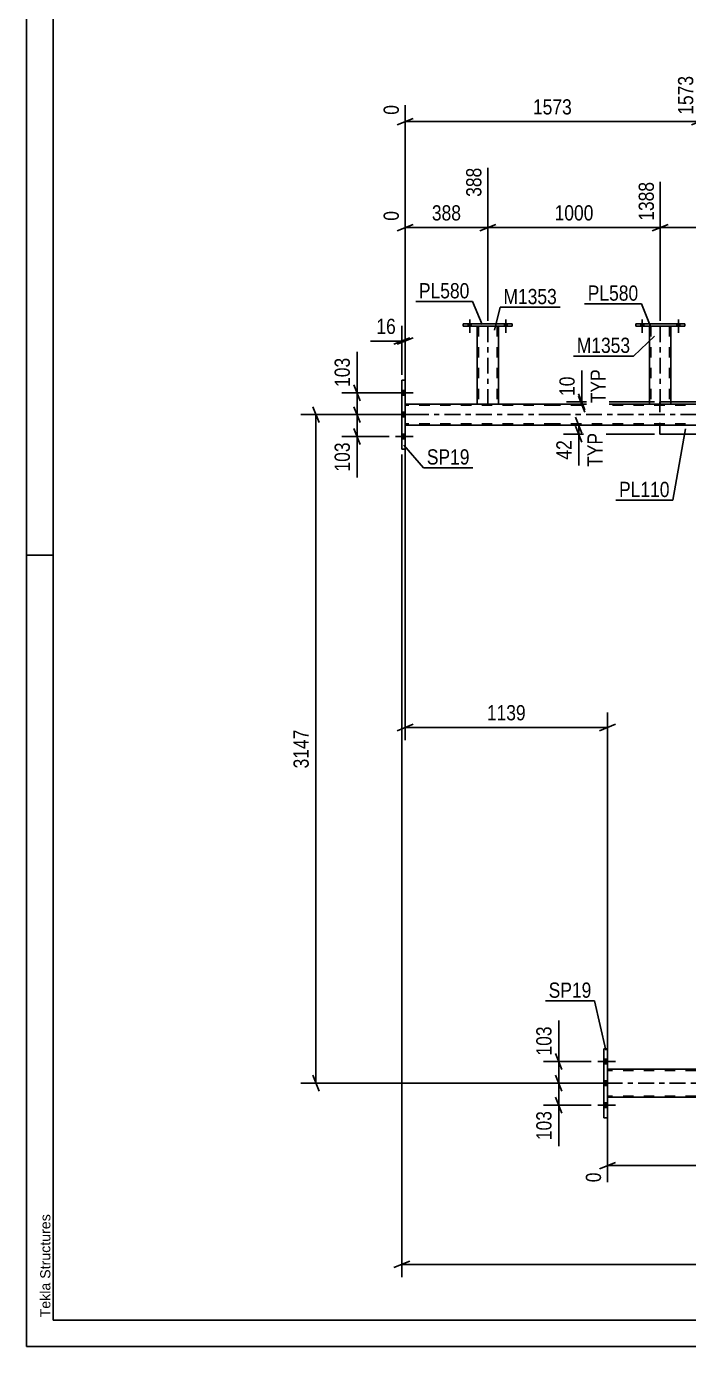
# Model space of a CAD drawing. Header units: millimetres. Extents: x -777 to 412, y -850 to -9.
# Drawn here: x -776.9 to -652.4, y -850.5 to -602 of the extents above; entities that cross this region are included whole.
import ezdxf

# ---------------------------------------------------------------- set-up
doc = ezdxf.new("R2010")
doc.units = ezdxf.units.MM
doc.linetypes.add('DXK_LINE_DOT2', pattern=[3.9198, 1.9599, -1.9599])
doc.linetypes.add('DXK_LINE_DOT3', pattern=[5.9187, 2.979, -0.9799, 0.9799, -0.9799])
doc.styles.add('Arial', font='ARIAL.TTF', dxfattribs={"height": 0.2})
doc.styles.add('Arial Narrow', font='ARIALN.TTF', dxfattribs={"height": 0.2})

# ---------------------------------------------------------------- blocks, each defined once
blk = doc.blocks.new('Unknown-570390744-1132')
at = {"color": 5, "linetype": 'Continuous'}
for p, q in [((-776.91, -9.5), (-776.91, -850.5)), ((-771.91, -14.5), (-771.91, -845.5)), ((-771.91, -701.5), (-776.91, -701.5)), ((-771.91, -845.5), (407.09, -845.5)), ((-776.91, -850.5), (412.09, -850.5))]:
    blk.add_line(p, q, dxfattribs=at)
at = {"color": 174, "linetype": 'Continuous', "style": 'Arial'}
blk.add_text('Tekla Structures', height=1.9102, rotation=90, dxfattribs=at).set_placement((-772.41, -845))
blk = doc.blocks.new('Part-570390744-8215 - 7739')
at = {"color": 7, "linetype": 'DXK_LINE_DOT2'}
for p, q in [((-657.78, -672.67), (-657.78, -677.07)), ((-655.69, -672.67), (-657.78, -672.67)), ((-639.27, -673.07), (-639.27, -677.07)), ((-645.42, -678.75), (-649.68, -678.75))]:
    blk.add_line(p, q, dxfattribs=at)
at = {"color": 2, "linetype": 'Continuous'}
for p, q in [((-639.27, -672.67), (-655.69, -672.67)), ((-639.27, -672.67), (-639.27, -673.07)), ((-657.78, -677.07), (-657.78, -678.75)), ((-639.27, -677.07), (-639.27, -678.75)), ((-649.68, -678.75), (-657.78, -678.75)), ((-639.27, -678.75), (-645.42, -678.75))]:
    blk.add_line(p, q, dxfattribs=at)
blk = doc.blocks.new('Bolt-570390744-7762 - 7739')
at = {"linetype": 'Continuous'}
for points in [[(-660.81, -657.95), (-661.37, -657.95), (-661.37, -658.43), (-660.81, -658.43)], [(-660.81, -657.95), (-661.37, -657.95), (-661.37, -658.43), (-660.81, -658.43)], [(-654.01, -657.95), (-654.57, -657.95), (-654.57, -658.43), (-654.01, -658.43)], [(-654.01, -657.95), (-654.57, -657.95), (-654.57, -658.43), (-654.01, -658.43)]]:
    blk.add_hatch(color=1, dxfattribs=at).paths.add_polyline_path(points)
at = {"color": 1, "linetype": 'Continuous'}
for p, q in [((-661.37, -657.95), (-661.37, -658.43)), ((-661.37, -657.95), (-661.37, -658.43)), ((-661.09, -657.15), (-661.09, -659.67)), ((-661.09, -657.15), (-661.09, -659.67)), ((-660.81, -657.95), (-660.81, -658.43)), ((-660.81, -657.95), (-660.81, -658.43)), ((-654.57, -657.95), (-654.57, -658.43)), ((-654.57, -657.95), (-654.57, -658.43)), ((-654.29, -657.15), (-654.29, -659.67)), ((-654.29, -657.15), (-654.29, -659.67)), ((-654.01, -657.95), (-654.01, -658.43)), ((-654.01, -657.95), (-654.01, -658.43))]:
    blk.add_line(p, q, dxfattribs=at)
blk = doc.blocks.new('Part-570390744-8175 - 7739')
at = {"color": 2, "linetype": 'Continuous'}
for p, q in [((-668.28, -807.43), (-668.28, -794.43)), ((-668.28, -794.43), (-667.64, -794.43)), ((-667.64, -807.43), (-667.64, -794.43)), ((-668.28, -807.43), (-667.64, -807.43))]:
    blk.add_line(p, q, dxfattribs=at)
blk = doc.blocks.new('Part-570390744-7846 - 7739')
at = {"color": 2, "linetype": 'Continuous'}
for p, q in [((-694.74, -657.95), (-694.74, -658.43)), ((-685.54, -657.95), (-694.74, -657.95)), ((-694.74, -658.43), (-685.54, -658.43)), ((-685.54, -657.95), (-685.54, -658.43))]:
    blk.add_line(p, q, dxfattribs=at)
blk = doc.blocks.new('Bolt-570390744-7787 - 7739')
at = {"linetype": 'Continuous'}
for points in [[(-693.26, -657.95), (-693.82, -657.95), (-693.82, -658.43), (-693.26, -658.43)], [(-693.26, -657.95), (-693.82, -657.95), (-693.82, -658.43), (-693.26, -658.43)], [(-686.46, -657.95), (-687.02, -657.95), (-687.02, -658.43), (-686.46, -658.43)], [(-686.46, -657.95), (-687.02, -657.95), (-687.02, -658.43), (-686.46, -658.43)]]:
    blk.add_hatch(color=1, dxfattribs=at).paths.add_polyline_path(points)
at = {"color": 1, "linetype": 'Continuous'}
for p, q in [((-693.82, -657.95), (-693.82, -658.43)), ((-693.82, -657.95), (-693.82, -658.43)), ((-693.54, -657.15), (-693.54, -659.67)), ((-693.54, -657.15), (-693.54, -659.67)), ((-693.26, -657.95), (-693.26, -658.43)), ((-693.26, -657.95), (-693.26, -658.43)), ((-687.02, -657.95), (-687.02, -658.43)), ((-687.02, -657.95), (-687.02, -658.43)), ((-686.74, -657.15), (-686.74, -659.67)), ((-686.74, -657.15), (-686.74, -659.67)), ((-686.46, -657.95), (-686.46, -658.43)), ((-686.46, -657.95), (-686.46, -658.43))]:
    blk.add_line(p, q, dxfattribs=at)
blk = doc.blocks.new('Part-570390744-7798 - 7739')
at = {"color": 2, "linetype": 'Continuous'}
for p, q in [((-55.16, -798.29), (-667.64, -798.29)), ((-55.16, -803.57), (-667.64, -803.57))]:
    blk.add_line(p, q, dxfattribs=at)
at = {"color": 7, "linetype": 'DXK_LINE_DOT2'}
for p, q in [((-667.64, -798.29), (-667.64, -803.57)), ((-55.16, -798.53), (-667.64, -798.53)), ((-55.16, -803.33), (-667.64, -803.33))]:
    blk.add_line(p, q, dxfattribs=at)
at = {"color": 7, "linetype": 'DXK_LINE_DOT3'}
blk.add_line((-55.16, -800.93), (-667.64, -800.93), dxfattribs=at)
blk = doc.blocks.new('Part-570390744-7841 - 7739')
at = {"color": 2, "linetype": 'Continuous'}
for p, q in [((-692.14, -658.43), (-692.14, -673.07)), ((-688.14, -673.07), (-688.14, -658.43)), ((-688.62, -673.08), (-692.14, -673.08)), ((-688.18, -673.08), (-688.62, -673.08)), ((-688.14, -673.08), (-688.18, -673.08))]:
    blk.add_line(p, q, dxfattribs=at)
at = {"color": 7, "linetype": 'DXK_LINE_DOT2'}
for p, q in [((-688.14, -658.43), (-692.14, -658.43)), ((-691.9, -658.43), (-691.9, -673.08)), ((-688.38, -658.43), (-688.38, -673.08)), ((-692.14, -673.07), (-692.14, -673.08)), ((-692.14, -673.08), (-692.14, -673.08)), ((-692.14, -673.08), (-692.14, -673.08)), ((-691.9, -673.08), (-691.88, -673.08)), ((-688.62, -673.08), (-688.28, -673.08)), ((-688.14, -673.07), (-688.14, -673.08)), ((-688.14, -673.08), (-688.14, -673.07)), ((-688.14, -673.08), (-688.14, -673.08)), ((-688.14, -673.08), (-688.14, -673.08))]:
    blk.add_line(p, q, dxfattribs=at)
at = {"color": 7, "linetype": 'DXK_LINE_DOT3'}
blk.add_line((-690.14, -658.43), (-690.14, -673.08), dxfattribs=at)
blk = doc.blocks.new('Part-570390744-7859 - 7739')
at = {"color": 2, "linetype": 'Continuous'}
for p, q in [((-692.14, -673.07), (-705.67, -673.07)), ((-677.54, -673.07), (-688.14, -673.07)), ((-659.69, -673.07), (-677.44, -673.07)), ((-619.69, -673.07), (-655.69, -673.07)), ((-677.54, -677.07), (-705.67, -677.07)), ((-650.29, -677.07), (-677.44, -677.07))]:
    blk.add_line(p, q, dxfattribs=at)
at = {"color": 7, "linetype": 'DXK_LINE_DOT2'}
for p, q in [((-705.67, -673.07), (-705.67, -677.07)), ((-677.54, -673.31), (-705.67, -673.31)), ((-688.14, -673.07), (-692.14, -673.07)), ((-64.96, -673.31), (-677.44, -673.31)), ((-655.69, -673.07), (-659.69, -673.07)), ((-677.54, -676.83), (-705.67, -676.83)), ((-64.96, -676.83), (-677.44, -676.83))]:
    blk.add_line(p, q, dxfattribs=at)
at = {"color": 7, "linetype": 'DXK_LINE_DOT3'}
for p, q in [((-677.54, -675.07), (-705.67, -675.07)), ((-64.96, -675.07), (-677.44, -675.07))]:
    blk.add_line(p, q, dxfattribs=at)
blk = doc.blocks.new('Bolt-570390744-7882 - 7739')
at = {"linetype": 'Continuous'}
for points in [[(-706.31, -670.53), (-706.31, -671.41), (-705.67, -671.41), (-705.67, -670.53)], [(-706.31, -670.53), (-706.31, -671.41), (-705.67, -671.41), (-705.67, -670.53)], [(-706.31, -670.53), (-706.31, -671.41), (-705.67, -671.41), (-705.67, -670.53)], [(-706.31, -674.63), (-706.31, -675.51), (-705.67, -675.51), (-705.67, -674.63)], [(-706.31, -674.63), (-706.31, -675.51), (-705.67, -675.51), (-705.67, -674.63)], [(-706.31, -678.73), (-706.31, -679.61), (-705.67, -679.61), (-705.67, -678.73)], [(-706.31, -678.73), (-706.31, -679.61), (-705.67, -679.61), (-705.67, -678.73)], [(-706.31, -678.73), (-706.31, -679.61), (-705.67, -679.61), (-705.67, -678.73)]]:
    blk.add_hatch(color=1, dxfattribs=at).paths.add_polyline_path(points)
at = {"color": 1, "linetype": 'Continuous'}
for p, q in [((-706.31, -670.53), (-705.67, -670.53)), ((-706.31, -670.53), (-705.67, -670.53)), ((-706.31, -670.53), (-705.67, -670.53)), ((-707.47, -670.97), (-704.15, -670.97)), ((-707.47, -670.97), (-704.15, -670.97)), ((-707.47, -670.97), (-704.15, -670.97)), ((-706.31, -671.41), (-705.67, -671.41)), ((-706.31, -671.41), (-705.67, -671.41)), ((-706.31, -671.41), (-705.67, -671.41)), ((-707.47, -675.07), (-704.15, -675.07)), ((-707.47, -675.07), (-704.15, -675.07)), ((-706.31, -674.63), (-705.67, -674.63)), ((-706.31, -674.63), (-705.67, -674.63)), ((-706.31, -675.51), (-705.67, -675.51)), ((-706.31, -675.51), (-705.67, -675.51)), ((-707.47, -679.17), (-704.15, -679.17)), ((-707.47, -679.17), (-704.15, -679.17)), ((-707.47, -679.17), (-704.15, -679.17)), ((-706.31, -678.73), (-705.67, -678.73)), ((-706.31, -678.73), (-705.67, -678.73)), ((-706.31, -678.73), (-705.67, -678.73)), ((-706.31, -679.61), (-705.67, -679.61)), ((-706.31, -679.61), (-705.67, -679.61)), ((-706.31, -679.61), (-705.67, -679.61))]:
    blk.add_line(p, q, dxfattribs=at)
blk = doc.blocks.new('Part-570390744-8079 - 7739')
at = {"color": 2, "linetype": 'Continuous'}
for p, q in [((-662.29, -657.95), (-662.29, -658.43)), ((-653.09, -657.95), (-662.29, -657.95)), ((-662.29, -658.43), (-653.09, -658.43)), ((-653.09, -657.95), (-653.09, -658.43))]:
    blk.add_line(p, q, dxfattribs=at)
blk = doc.blocks.new('Part-570390744-8085 - 7739')
at = {"color": 2, "linetype": 'Continuous'}
for p, q in [((-659.69, -658.43), (-659.69, -673.07)), ((-655.69, -673.07), (-655.69, -658.43)), ((-656.17, -673.08), (-659.68, -673.08)), ((-655.72, -673.08), (-656.17, -673.08)), ((-655.69, -673.08), (-655.72, -673.08))]:
    blk.add_line(p, q, dxfattribs=at)
at = {"color": 7, "linetype": 'DXK_LINE_DOT2'}
for p, q in [((-655.69, -658.43), (-659.69, -658.43)), ((-659.45, -658.43), (-659.45, -673.08)), ((-655.93, -658.43), (-655.93, -673.08)), ((-659.69, -673.07), (-659.69, -673.08)), ((-659.68, -673.08), (-659.69, -673.08)), ((-659.69, -673.08), (-659.68, -673.08)), ((-659.45, -673.08), (-659.43, -673.08)), ((-659.43, -673.08), (-659.39, -673.08)), ((-659.39, -673.08), (-659.37, -673.08)), ((-656.17, -673.08), (-655.83, -673.08)), ((-655.69, -673.07), (-655.69, -673.08)), ((-655.69, -673.08), (-655.69, -673.07)), ((-655.69, -673.08), (-655.69, -673.08)), ((-655.69, -673.08), (-655.69, -673.08))]:
    blk.add_line(p, q, dxfattribs=at)
at = {"color": 7, "linetype": 'DXK_LINE_DOT3'}
blk.add_line((-657.69, -658.43), (-657.69, -673.08), dxfattribs=at)
blk = doc.blocks.new('Part-570390744-8120 - 7739')
at = {"color": 2, "linetype": 'Continuous'}
for p, q in [((-706.31, -668.57), (-706.31, -681.57)), ((-705.67, -668.57), (-706.31, -668.57)), ((-705.67, -681.57), (-705.67, -668.57)), ((-706.31, -681.57), (-705.67, -681.57))]:
    blk.add_line(p, q, dxfattribs=at)
blk = doc.blocks.new('Bolt-570390744-8308 - 7739')
at = {"linetype": 'Continuous'}
for points in [[(-668.28, -796.39), (-668.28, -797.27), (-667.64, -797.27), (-667.64, -796.39)], [(-668.28, -796.39), (-668.28, -797.27), (-667.64, -797.27), (-667.64, -796.39)], [(-668.28, -796.39), (-668.28, -797.27), (-667.64, -797.27), (-667.64, -796.39)], [(-668.28, -800.49), (-668.28, -801.37), (-667.64, -801.37), (-667.64, -800.49)], [(-668.28, -800.49), (-668.28, -801.37), (-667.64, -801.37), (-667.64, -800.49)], [(-668.28, -804.59), (-668.28, -805.47), (-667.64, -805.47), (-667.64, -804.59)], [(-668.28, -804.59), (-668.28, -805.47), (-667.64, -805.47), (-667.64, -804.59)], [(-668.28, -804.59), (-668.28, -805.47), (-667.64, -805.47), (-667.64, -804.59)]]:
    blk.add_hatch(color=1, dxfattribs=at).paths.add_polyline_path(points)
at = {"color": 1, "linetype": 'Continuous'}
for p, q in [((-669.44, -796.83), (-666.12, -796.83)), ((-669.44, -796.83), (-666.12, -796.83)), ((-669.44, -796.83), (-666.12, -796.83)), ((-668.28, -796.39), (-667.64, -796.39)), ((-668.28, -796.39), (-667.64, -796.39)), ((-668.28, -796.39), (-667.64, -796.39)), ((-668.28, -797.27), (-667.64, -797.27)), ((-668.28, -797.27), (-667.64, -797.27)), ((-668.28, -797.27), (-667.64, -797.27)), ((-669.44, -800.93), (-666.12, -800.93)), ((-669.44, -800.93), (-666.12, -800.93)), ((-668.28, -800.49), (-667.64, -800.49)), ((-668.28, -800.49), (-667.64, -800.49)), ((-668.28, -801.37), (-667.64, -801.37)), ((-668.28, -801.37), (-667.64, -801.37)), ((-669.44, -805.03), (-666.12, -805.03)), ((-669.44, -805.03), (-666.12, -805.03)), ((-669.44, -805.03), (-666.12, -805.03)), ((-668.28, -804.59), (-667.64, -804.59)), ((-668.28, -804.59), (-667.64, -804.59)), ((-668.28, -804.59), (-667.64, -804.59)), ((-668.28, -805.47), (-667.64, -805.47)), ((-668.28, -805.47), (-667.64, -805.47)), ((-668.28, -805.47), (-667.64, -805.47))]:
    blk.add_line(p, q, dxfattribs=at)
blk = doc.blocks.new('StraightDimension-570390744-60971 - 7739')
at = {"color": 7, "linetype": 'Continuous'}
for p, q in [((-706.31, -682.57), (-706.31, -837.43)), ((-704.81, -834.43), (-707.81, -835.63)), ((-706.31, -835.03), (-45.9, -835.03))]:
    blk.add_line(p, q, dxfattribs=at)
blk = doc.blocks.new('StraightDimension-570390744-9274 - 7739')
at = {"color": 7, "linetype": 'Continuous'}
for p, q in [((-677.4, -799.43), (-676.2, -802.43)), ((-669.28, -800.93), (-679.65, -800.93)), ((-676.8, -805.03), (-676.8, -800.93)), ((-670.68, -805.03), (-679.65, -805.03)), ((-676.2, -806.53), (-677.4, -803.53))]:
    blk.add_line(p, q, dxfattribs=at)
at = {"color": 0}
blk.add_wipeout([(-677.55, -805.56), (-681.75, -805.56), (-681.75, -812.24), (-677.55, -812.24)], dxfattribs=at)
at = {"color": 7, "linetype": 'Continuous'}
blk.add_line((-676.8, -805.03), (-676.8, -812.77), dxfattribs=at)
blk.add_line((-676.8, -805.03), (-676.8, -812.77), dxfattribs=at)
at = {"color": 3, "style": 'Arial Narrow'}
blk.add_text('103', height=2.863, rotation=90.0002, dxfattribs=at).set_placement((-678.15, -811.64))
blk = doc.blocks.new('StraightDimension-570390744-61211 - 7739')
at = {"color": 7, "linetype": 'Continuous'}
for p, q in [((-606.17, -799.29), (-606.17, -825.05)), ((-667.64, -804.57), (-667.64, -819.56)), ((-666.14, -815.83), (-669.14, -817.03)), ((-667.64, -816.43), (-606.17, -816.43)), ((-607.67, -817.03), (-604.67, -815.83))]:
    blk.add_line(p, q, dxfattribs=at)
at = {"color": 0}
blk.add_wipeout([(-632.65, -815.68), (-632.65, -811.48), (-641.16, -811.48), (-641.16, -815.68)], dxfattribs=at)
at = {"color": 0, "linetype": 'Continuous'}
for points in [[(-668.24, -817.13), (-672.44, -817.13), (-672.44, -820.16), (-668.24, -820.16)], [(-606.77, -817.13), (-610.97, -817.13), (-610.97, -825.65), (-606.77, -825.65)]]:
    blk.add_wipeout(points, dxfattribs=at)
at = {"color": 3, "style": 'Arial Narrow'}
blk.add_text('1537', height=2.863, dxfattribs=at).set_placement((-640.56, -815.08))
at = {"color": 3, "linetype": 'Continuous', "style": 'Arial Narrow'}
for s, height, p in [('0', 2.86, (-668.84, -819.56)), ('1537', 2.863, (-607.37, -825.05))]:
    blk.add_text(s, height=height, rotation=90.0002, dxfattribs=at).set_placement(p)
blk = doc.blocks.new('StraightDimension-570390744-48655 - 7739')
at = {"color": 7, "linetype": 'Continuous'}
for p, q in [((-657.69, -657.43), (-657.69, -631.26)), ((-617.69, -657.43), (-617.69, -631.26)), ((-656.19, -639.27), (-659.19, -640.47)), ((-657.69, -639.87), (-617.69, -639.87)), ((-619.19, -640.47), (-616.19, -639.27))]:
    blk.add_line(p, q, dxfattribs=at)
at = {"color": 0, "linetype": 'Continuous'}
blk.add_wipeout([(-618.29, -630.66), (-622.49, -630.66), (-622.49, -639.17), (-618.29, -639.17)], dxfattribs=at)
at = {"color": 0}
blk.add_wipeout([(-633.43, -639.12), (-633.43, -634.92), (-641.94, -634.92), (-641.94, -639.12)], dxfattribs=at)
at = {"color": 3, "linetype": 'Continuous', "style": 'Arial Narrow'}
blk.add_text('2388', height=2.863, rotation=90.0002, dxfattribs=at).set_placement((-618.89, -638.57))
at = {"color": 3, "style": 'Arial Narrow'}
blk.add_text('1000', height=2.863, dxfattribs=at).set_placement((-641.34, -638.52))
blk = doc.blocks.new('StraightDimension-570390744-8591 - 7739')
at = {"color": 7, "linetype": 'Continuous'}
for p, q in [((-707.31, -675.07), (-725.32, -675.07)), ((-721.87, -676.57), (-723.07, -673.57)), ((-722.47, -800.93), (-722.47, -675.07)), ((-723.07, -799.43), (-721.87, -802.43)), ((-669.28, -800.93), (-725.32, -800.93))]:
    blk.add_line(p, q, dxfattribs=at)
at = {"color": 0}
blk.add_wipeout([(-723.22, -733.75), (-727.42, -733.75), (-727.42, -742.26), (-723.22, -742.26)], dxfattribs=at)
at = {"color": 3, "style": 'Arial Narrow'}
blk.add_text('3147', height=2.863, rotation=90.0002, dxfattribs=at).set_placement((-723.82, -741.66))
blk = doc.blocks.new('StraightDimension-570390744-8371 - 7739')
at = {"color": 7, "linetype": 'Continuous'}
for p, q in [((-706.31, -667.57), (-706.31, -658.38)), ((-705.67, -667.57), (-705.67, -658.38)), ((-707.81, -661.83), (-704.81, -660.63)), ((-704.17, -660.63), (-707.17, -661.83)), ((-706.31, -661.23), (-705.67, -661.23))]:
    blk.add_line(p, q, dxfattribs=at)
at = {"color": 0}
blk.add_wipeout([(-706.84, -660.48), (-706.84, -656.28), (-711.69, -656.28), (-711.69, -660.48)], dxfattribs=at)
at = {"color": 7, "linetype": 'Continuous'}
blk.add_line((-706.31, -661.23), (-712.22, -661.23), dxfattribs=at)
blk.add_line((-706.31, -661.23), (-712.22, -661.23), dxfattribs=at)
at = {"color": 3, "style": 'Arial Narrow'}
blk.add_text('16', height=2.863, dxfattribs=at).set_placement((-711.09, -659.88))
blk = doc.blocks.new('StraightDimension-570390744-48657 - 7739')
at = {"color": 7, "linetype": 'Continuous'}
for p, q in [((-690.14, -657.43), (-690.14, -628.59)), ((-705.67, -672.07), (-705.67, -636.75)), ((-704.17, -639.27), (-707.17, -640.47)), ((-705.67, -639.87), (-690.14, -639.87)), ((-691.64, -640.47), (-688.64, -639.27))]:
    blk.add_line(p, q, dxfattribs=at)
at = {"color": 0, "linetype": 'Continuous'}
blk.add_wipeout([(-706.27, -636.15), (-710.47, -636.15), (-710.47, -639.17), (-706.27, -639.17)], dxfattribs=at)
at = {"color": 0}
blk.add_wipeout([(-694.57, -639.12), (-694.57, -634.92), (-701.25, -634.92), (-701.25, -639.12)], dxfattribs=at)
at = {"color": 3, "linetype": 'Continuous', "style": 'Arial Narrow'}
blk.add_text('0', height=2.86, rotation=90.0002, dxfattribs=at).set_placement((-706.87, -638.57))
at = {"color": 0, "linetype": 'Continuous'}
blk.add_wipeout([(-690.74, -627.99), (-694.94, -627.99), (-694.94, -634.67), (-690.74, -634.67)], dxfattribs=at)
at = {"color": 3, "linetype": 'Continuous', "style": 'Arial Narrow'}
blk.add_text('388', height=2.863, rotation=90.0002, dxfattribs=at).set_placement((-691.34, -634.07))
at = {"color": 3, "style": 'Arial Narrow'}
blk.add_text('388', height=2.863, dxfattribs=at).set_placement((-700.65, -638.52))
blk = doc.blocks.new('StraightDimension-570390744-8614 - 7739')
at = {"color": 7, "linetype": 'Continuous'}
for p, q in [((-650.29, -676.07), (-650.29, -611.31)), ((-705.67, -672.07), (-705.67, -616.79)), ((-704.17, -619.32), (-707.17, -620.52)), ((-705.67, -619.92), (-650.29, -619.92)), ((-651.79, -620.52), (-648.79, -619.32))]:
    blk.add_line(p, q, dxfattribs=at)
at = {"color": 0, "linetype": 'Continuous'}
for points in [[(-650.89, -610.71), (-655.09, -610.71), (-655.09, -619.22), (-650.89, -619.22)], [(-706.27, -616.19), (-710.47, -616.19), (-710.47, -619.22), (-706.27, -619.22)]]:
    blk.add_wipeout(points, dxfattribs=at)
at = {"color": 0}
blk.add_wipeout([(-673.73, -619.17), (-673.73, -614.97), (-682.24, -614.97), (-682.24, -619.17)], dxfattribs=at)
at = {"color": 3, "linetype": 'Continuous', "style": 'Arial Narrow'}
for s, height, p in [('1573', 2.863, (-651.49, -618.62)), ('0', 2.86, (-706.87, -618.62))]:
    blk.add_text(s, height=height, rotation=90.0002, dxfattribs=at).set_placement(p)
at = {"color": 3, "style": 'Arial Narrow'}
blk.add_text('1573', height=2.863, dxfattribs=at).set_placement((-681.64, -618.57))
blk = doc.blocks.new('StraightDimension-570390744-48656 - 7739')
at = {"color": 7, "linetype": 'Continuous'}
for p, q in [((-690.14, -657.43), (-690.14, -628.59)), ((-657.69, -657.43), (-657.69, -631.26)), ((-688.64, -639.27), (-691.64, -640.47)), ((-690.14, -639.87), (-657.69, -639.87)), ((-659.19, -640.47), (-656.19, -639.27))]:
    blk.add_line(p, q, dxfattribs=at)
at = {"color": 0, "linetype": 'Continuous'}
blk.add_wipeout([(-658.29, -630.66), (-662.49, -630.66), (-662.49, -639.17), (-658.29, -639.17)], dxfattribs=at)
at = {"color": 0}
blk.add_wipeout([(-669.66, -639.12), (-669.66, -634.92), (-678.17, -634.92), (-678.17, -639.12)], dxfattribs=at)
at = {"color": 3, "linetype": 'Continuous', "style": 'Arial Narrow'}
blk.add_text('1388', height=2.863, rotation=90.0002, dxfattribs=at).set_placement((-658.89, -638.57))
at = {"color": 3, "style": 'Arial Narrow'}
blk.add_text('1000', height=2.863, dxfattribs=at).set_placement((-677.57, -638.52))
blk = doc.blocks.new('StraightDimension-570390744-9024 - 7739')
at = {"color": 7, "linetype": 'Continuous'}
for p, q in [((-658.78, -672.67), (-675.3, -672.67)), ((-658.78, -673.08), (-675.3, -673.08)), ((-673.05, -671.17), (-671.85, -674.17)), ((-671.85, -674.58), (-673.05, -671.58)), ((-672.45, -673.08), (-672.45, -672.67))]:
    blk.add_line(p, q, dxfattribs=at)
at = {"color": 0}
blk.add_wipeout([(-673.2, -667.29), (-677.4, -667.29), (-677.4, -672.15), (-673.2, -672.15)], dxfattribs=at)
at = {"color": 7, "linetype": 'Continuous'}
blk.add_line((-672.45, -672.67), (-672.45, -666.77), dxfattribs=at)
at = {"color": 3, "style": 'Arial Narrow'}
blk.add_text('10', height=2.863, rotation=90.0002, dxfattribs=at).set_placement((-673.8, -671.55))
at = {"color": 0, "linetype": 'Continuous'}
blk.add_wipeout([(-667.35, -665.93), (-671.55, -665.93), (-671.55, -673.52), (-667.35, -673.52)], dxfattribs=at)
at = {"color": 7, "linetype": 'Continuous'}
blk.add_line((-672.45, -672.67), (-672.45, -666.77), dxfattribs=at)
at = {"color": 3, "linetype": 'Continuous', "style": 'Arial Narrow'}
blk.add_text('TYP', height=2.863, rotation=90.0002, dxfattribs=at).set_placement((-667.95, -672.92))
blk = doc.blocks.new('StraightDimension-570390744-9045 - 7739')
at = {"color": 7, "linetype": 'Continuous'}
for p, q in [((-673.63, -675.57), (-672.43, -678.57)), ((-658.78, -677.07), (-675.88, -677.07)), ((-672.43, -680.25), (-673.63, -677.25)), ((-673.03, -678.75), (-673.03, -677.07)), ((-658.78, -678.75), (-675.88, -678.75))]:
    blk.add_line(p, q, dxfattribs=at)
at = {"color": 0}
blk.add_wipeout([(-673.78, -679.28), (-677.98, -679.28), (-677.98, -684.14), (-673.78, -684.14)], dxfattribs=at)
at = {"color": 7, "linetype": 'Continuous'}
blk.add_line((-673.03, -678.75), (-673.03, -684.66), dxfattribs=at)
at = {"color": 3, "style": 'Arial Narrow'}
blk.add_text('42', height=2.863, rotation=90.0002, dxfattribs=at).set_placement((-674.38, -683.54))
at = {"color": 0, "linetype": 'Continuous'}
blk.add_wipeout([(-667.93, -677.91), (-672.13, -677.91), (-672.13, -685.5), (-667.93, -685.5)], dxfattribs=at)
at = {"color": 7, "linetype": 'Continuous'}
blk.add_line((-673.03, -678.75), (-673.03, -684.66), dxfattribs=at)
at = {"color": 3, "linetype": 'Continuous', "style": 'Arial Narrow'}
blk.add_text('TYP', height=2.863, rotation=90.0002, dxfattribs=at).set_placement((-668.53, -684.9))
blk = doc.blocks.new('StraightDimension-570390744-9250 - 7739')
at = {"color": 7, "linetype": 'Continuous'}
for p, q in [((-707.31, -675.07), (-717.58, -675.07)), ((-715.33, -673.57), (-714.13, -676.57)), ((-714.73, -679.17), (-714.73, -675.07)), ((-714.13, -680.67), (-715.33, -677.67)), ((-708.71, -679.17), (-717.58, -679.17))]:
    blk.add_line(p, q, dxfattribs=at)
at = {"color": 0}
blk.add_wipeout([(-715.48, -679.7), (-719.68, -679.7), (-719.68, -686.38), (-715.48, -686.38)], dxfattribs=at)
at = {"color": 7, "linetype": 'Continuous'}
blk.add_line((-714.73, -679.17), (-714.73, -686.91), dxfattribs=at)
blk.add_line((-714.73, -679.17), (-714.73, -686.91), dxfattribs=at)
at = {"color": 3, "style": 'Arial Narrow'}
blk.add_text('103', height=2.863, rotation=90.0002, dxfattribs=at).set_placement((-716.08, -685.78))
blk = doc.blocks.new('StraightDimension-570390744-9258 - 7739')
at = {"color": 7, "linetype": 'Continuous'}
for p, q in [((-715.33, -669.47), (-714.13, -672.47)), ((-707.31, -670.97), (-717.58, -670.97)), ((-714.73, -675.07), (-714.73, -670.97)), ((-707.31, -675.07), (-717.58, -675.07)), ((-714.13, -676.57), (-715.33, -673.57))]:
    blk.add_line(p, q, dxfattribs=at)
at = {"color": 0}
blk.add_wipeout([(-715.48, -663.76), (-719.68, -663.76), (-719.68, -670.45), (-715.48, -670.45)], dxfattribs=at)
at = {"color": 7, "linetype": 'Continuous'}
blk.add_line((-714.73, -670.97), (-714.73, -663.24), dxfattribs=at)
blk.add_line((-714.73, -670.97), (-714.73, -663.24), dxfattribs=at)
at = {"color": 3, "style": 'Arial Narrow'}
blk.add_text('103', height=2.863, rotation=90.0002, dxfattribs=at).set_placement((-716.08, -669.85))
blk = doc.blocks.new('StraightDimension-570390744-9267 - 7739')
at = {"color": 7, "linetype": 'Continuous'}
for p, q in [((-670.68, -796.83), (-679.65, -796.83)), ((-677.4, -795.33), (-676.2, -798.33)), ((-676.8, -800.93), (-676.8, -796.83)), ((-676.2, -802.43), (-677.4, -799.43)), ((-669.28, -800.93), (-679.65, -800.93))]:
    blk.add_line(p, q, dxfattribs=at)
at = {"color": 0}
blk.add_wipeout([(-677.55, -789.62), (-681.75, -789.62), (-681.75, -796.31), (-677.55, -796.31)], dxfattribs=at)
at = {"color": 7, "linetype": 'Continuous'}
blk.add_line((-676.8, -796.83), (-676.8, -789.1), dxfattribs=at)
blk.add_line((-676.8, -796.83), (-676.8, -789.1), dxfattribs=at)
at = {"color": 3, "style": 'Arial Narrow'}
blk.add_text('103', height=2.863, rotation=90.0002, dxfattribs=at).set_placement((-678.15, -795.71))
blk = doc.blocks.new('StraightDimension-570390744-60732 - 7739')
at = {"color": 7, "linetype": 'Continuous'}
for p, q in [((-705.67, -678.07), (-705.67, -736.36)), ((-667.64, -797.29), (-667.64, -731.11)), ((-704.17, -733.36), (-707.17, -734.56)), ((-705.67, -733.96), (-667.64, -733.96)), ((-669.14, -734.56), (-666.14, -733.36))]:
    blk.add_line(p, q, dxfattribs=at)
at = {"color": 0}
blk.add_wipeout([(-682.4, -733.21), (-682.4, -729.01), (-690.91, -729.01), (-690.91, -733.21)], dxfattribs=at)
at = {"color": 3, "style": 'Arial Narrow'}
blk.add_text('1139', height=2.863, dxfattribs=at).set_placement((-690.31, -732.61))
blk = doc.blocks.new('Mark-570390744-7837 - 7739')
at = {"color": 0}
blk.add_wipeout([(-677.14, -654.27), (-677.14, -651.27), (-687.19, -651.27), (-687.19, -654.27)], dxfattribs=at)
blk.add_wipeout([(-677.14, -654.27), (-677.14, -651.27), (-687.19, -651.27), (-687.19, -654.27)], dxfattribs=at)
at = {"color": 30, "linetype": 'Continuous'}
for p, q in [((-688.9, -659.19), (-687.79, -654.87)), ((-687.79, -654.87), (-676.54, -654.87))]:
    blk.add_line(p, q, dxfattribs=at)
at = {"color": 3, "style": 'Arial Narrow'}
blk.add_text('M1353', height=2.863, dxfattribs=at).set_placement((-687.19, -654.27))
blk = doc.blocks.new('Mark-570390744-7842 - 7739')
at = {"color": 0}
blk.add_wipeout([(-693.58, -653.18), (-693.58, -650.18), (-703.09, -650.18), (-703.09, -653.18)], dxfattribs=at)
blk.add_wipeout([(-693.58, -653.18), (-693.58, -650.18), (-703.09, -650.18), (-703.09, -653.18)], dxfattribs=at)
at = {"color": 30, "linetype": 'Continuous'}
for p in [(-703.69, -653.78), (-691.17, -658.1)]:
    blk.add_line(p, (-692.98, -653.78), dxfattribs=at)
at = {"color": 3, "style": 'Arial Narrow'}
blk.add_text('PL580', height=2.863, dxfattribs=at).set_placement((-703.09, -653.18))
blk = doc.blocks.new('Mark-570390744-8075 - 7739')
at = {"color": 0}
blk.add_wipeout([(-661.83, -653.62), (-661.83, -650.62), (-671.33, -650.62), (-671.33, -653.62)], dxfattribs=at)
blk.add_wipeout([(-661.83, -653.62), (-661.83, -650.62), (-671.33, -650.62), (-671.33, -653.62)], dxfattribs=at)
at = {"color": 30, "linetype": 'Continuous'}
for p in [(-671.93, -654.22), (-659.6, -658.28)]:
    blk.add_line(p, (-661.23, -654.22), dxfattribs=at)
at = {"color": 3, "style": 'Arial Narrow'}
blk.add_text('PL580', height=2.863, dxfattribs=at).set_placement((-671.33, -653.62))
blk = doc.blocks.new('Mark-570390744-8081 - 7739')
at = {"color": 0}
blk.add_wipeout([(-663.35, -663.45), (-663.35, -660.45), (-673.4, -660.45), (-673.4, -663.45)], dxfattribs=at)
blk.add_wipeout([(-663.35, -663.45), (-663.35, -660.45), (-673.4, -660.45), (-673.4, -663.45)], dxfattribs=at)
at = {"color": 30, "linetype": 'Continuous'}
for p in [(-658.75, -660.3), (-674, -664.05)]:
    blk.add_line(p, (-662.75, -664.05), dxfattribs=at)
at = {"color": 3, "style": 'Arial Narrow'}
blk.add_text('M1353', height=2.863, dxfattribs=at).set_placement((-673.4, -663.45))
blk = doc.blocks.new('Mark-570390744-8116 - 7739')
at = {"color": 0}
blk.add_wipeout([(-693.56, -684.46), (-693.56, -681.46), (-701.6, -681.46), (-701.6, -684.46)], dxfattribs=at)
blk.add_wipeout([(-693.56, -684.46), (-693.56, -681.46), (-701.6, -681.46), (-701.6, -684.46)], dxfattribs=at)
at = {"color": 30, "linetype": 'Continuous'}
for p, q in [((-705.93, -680.82), (-702.2, -685.06)), ((-702.2, -685.06), (-692.96, -685.06))]:
    blk.add_line(p, q, dxfattribs=at)
at = {"color": 3, "style": 'Arial Narrow'}
blk.add_text('SP19', height=2.863, dxfattribs=at).set_placement((-701.6, -684.46))
blk = doc.blocks.new('Mark-570390744-8171 - 7739')
at = {"color": 0}
blk.add_wipeout([(-670.64, -784.83), (-670.64, -781.83), (-678.68, -781.83), (-678.68, -784.83)], dxfattribs=at)
blk.add_wipeout([(-670.64, -784.83), (-670.64, -781.83), (-678.68, -781.83), (-678.68, -784.83)], dxfattribs=at)
at = {"color": 30, "linetype": 'Continuous'}
for p in [(-679.28, -785.43), (-667.96, -794.67)]:
    blk.add_line(p, (-670.04, -785.43), dxfattribs=at)
at = {"color": 3, "style": 'Arial Narrow'}
blk.add_text('SP19', height=2.863, dxfattribs=at).set_placement((-678.68, -784.83))
blk = doc.blocks.new('Mark-570390744-8211 - 7739')
at = {"color": 0}
blk.add_wipeout([(-655.94, -690.58), (-655.94, -687.58), (-665.44, -687.58), (-665.44, -690.58)], dxfattribs=at)
blk.add_wipeout([(-655.94, -690.58), (-655.94, -687.58), (-665.44, -687.58), (-665.44, -690.58)], dxfattribs=at)
at = {"color": 30, "linetype": 'Continuous'}
for p in [(-652.94, -677.72), (-666.04, -691.18)]:
    blk.add_line(p, (-655.34, -691.18), dxfattribs=at)
at = {"color": 3, "style": 'Arial Narrow'}
blk.add_text('PL110', height=2.863, dxfattribs=at).set_placement((-665.44, -690.58))

msp = doc.modelspace()

# ---------------------------------------------------------------- block references
for name in ['Unknown-570390744-1132', 'Part-570390744-7846 - 7739', 'Bolt-570390744-7787 - 7739', 'Part-570390744-7841 - 7739', 'Part-570390744-8079 - 7739', 'Bolt-570390744-7762 - 7739', 'Part-570390744-8085 - 7739', 'Bolt-570390744-7882 - 7739', 'Part-570390744-8120 - 7739', 'Part-570390744-7859 - 7739', 'Part-570390744-8215 - 7739', 'Part-570390744-8175 - 7739', 'Bolt-570390744-8308 - 7739', 'Part-570390744-7798 - 7739']:
    msp.add_blockref(name, (0, 0))

# ---------------------------------------------------------------- next in the draw order: block references
for name in ['StraightDimension-570390744-48655 - 7739', 'StraightDimension-570390744-8371 - 7739', 'StraightDimension-570390744-60971 - 7739']:
    msp.add_blockref(name, (0, 0))

# ---------------------------------------------------------------- next in the draw order: block references
for name in ['StraightDimension-570390744-48657 - 7739', 'StraightDimension-570390744-9274 - 7739']:
    msp.add_blockref(name, (0, 0))

# ---------------------------------------------------------------- next in the draw order: block references
msp.add_blockref('StraightDimension-570390744-61211 - 7739', (0, 0))

# ---------------------------------------------------------------- next in the draw order: block references
msp.add_blockref('StraightDimension-570390744-8591 - 7739', (0, 0))

# ---------------------------------------------------------------- next in the draw order: block references
for name in ['StraightDimension-570390744-8614 - 7739', 'StraightDimension-570390744-9267 - 7739']:
    msp.add_blockref(name, (0, 0))

# ---------------------------------------------------------------- next in the draw order: block references
for name in ['StraightDimension-570390744-48656 - 7739', 'Mark-570390744-8081 - 7739', 'StraightDimension-570390744-9024 - 7739', 'StraightDimension-570390744-9250 - 7739']:
    msp.add_blockref(name, (0, 0))

# ---------------------------------------------------------------- next in the draw order: block references
for name in ['Mark-570390744-7842 - 7739', 'Mark-570390744-8075 - 7739', 'Mark-570390744-7837 - 7739', 'StraightDimension-570390744-9258 - 7739', 'StraightDimension-570390744-9045 - 7739']:
    msp.add_blockref(name, (0, 0))

# ---------------------------------------------------------------- next in the draw order: block references
msp.add_blockref('StraightDimension-570390744-60732 - 7739', (0, 0))

# ---------------------------------------------------------------- next in the draw order: block references
for name in ['Mark-570390744-8211 - 7739', 'Mark-570390744-8116 - 7739', 'Mark-570390744-8171 - 7739']:
    msp.add_blockref(name, (0, 0))

doc.saveas('drawing.dxf')
